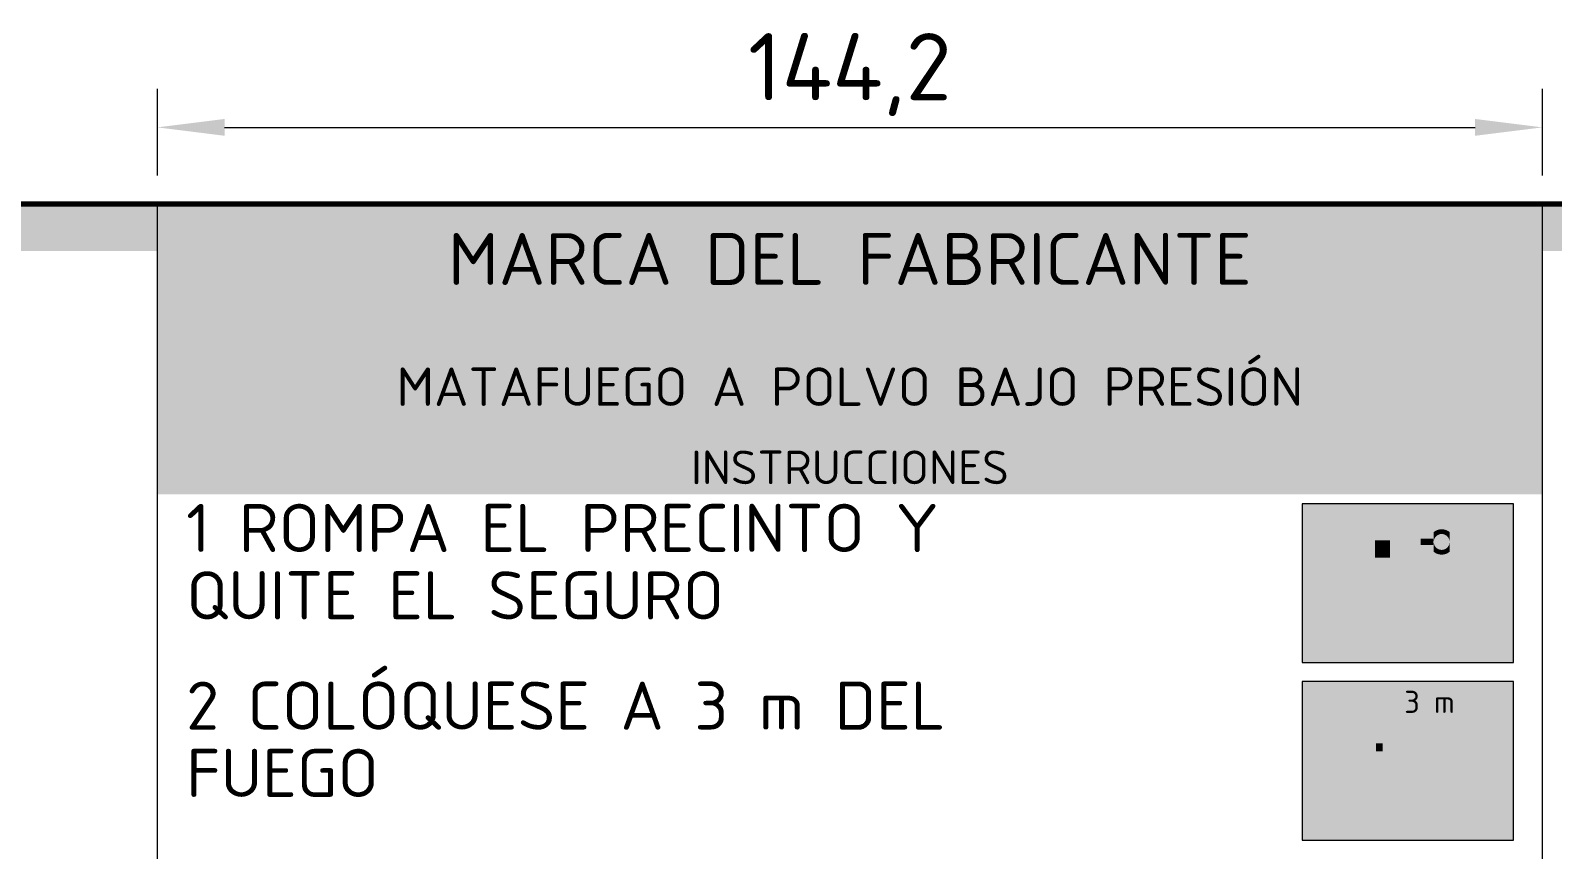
# Model space of a CAD drawing. Header units: millimetres. Extents: x 0 to 2382, y 0 to 420.
# Drawn here: x 1919.3 to 1998.6, y 301 to 343.7 of the extents above; entities that cross this region are included whole.
import ezdxf
from ezdxf.enums import TextEntityAlignment as Align

# ---------------------------------------------------------------- set-up
doc = ezdxf.new("R2010")
doc.units = ezdxf.units.MM
for name, color, linetype, lineweight in [('01-VISIBLE', 7, 'CONTINUOUS', 70), ('04-COTA', 3, 'CONTINUOUS', 18), ('08-FINA', 5, 'CONTINUOUS', 18), ('13-GRAFICA', 30, 'CONTINUOUS', 18)]:
    doc.layers.add(name, color=color, linetype=linetype, lineweight=lineweight)
doc.styles.add('ISO3098', font='isocpeur.ttf')
doc.dimstyles.new('FLAMA-IRAM', dxfattribs={"dimtxt": 3.5, "dimasz": 3.5, "dimexe": 2, "dimexo": 1.5, "dimgap": 1, "dimtad": 1, "dimdec": 1, "dimtxsty": 'ISO3098', "dimblk": 'IRAM_FLECHA', "dimblk1": 'IRAM_FLECHA', "dimblk2": 'IRAM_FLECHA', "dimcen": 2.5, "dimclrd": 256, "dimclre": 256, "dimclrt": 256, "dimazin": 3, "dimtfac": 1, "dimtmove": 0, "dimatfit": 3, "dimlwd": 18, "dimlwe": 18})

# ---------------------------------------------------------------- blocks, each defined once
blk = doc.blocks.new('IRAM_FLECHA')
blk.add_solid([(0, 0), (-1, 0.125), (-1, -0.125)])

msp = doc.modelspace()

# ---------------------------------------------------------------- hatches: boundary and pattern name
at = {"layer": '13-GRAFICA', "true_color": 0xc81e2d}
h = msp.add_hatch(color=7, dxfattribs=at)
h.dxf.hatch_style = 1
h.paths.add_polyline_path([(1925.95, 332.171), (1925.95, 334.606), (1889.9, 334.606), (1889.9, 332.171)])
h = msp.add_hatch(color=7, dxfattribs=at)
h.dxf.hatch_style = 1
h.paths.add_polyline_path([(1998.05, 322.306), (1998.05, 334.606), (1925.95, 334.606), (1925.95, 322.306)])
h = msp.add_hatch(color=7, dxfattribs=at)
h.dxf.hatch_style = 1
h.paths.add_polyline_path([(2034.1, 332.171), (2034.1, 334.606), (1998.05, 334.606), (1998.05, 332.171)])
at = {"layer": '13-GRAFICA', "true_color": 0xffd200}
h = msp.add_hatch(color=7, dxfattribs=at)
h.dxf.hatch_style = 1
h.paths.add_polyline_path([(1998.05, 319.501), (1998.05, 322.306), (1925.95, 322.306), (1925.95, 319.501)])
at = {"layer": '13-GRAFICA', "true_color": 0xffffff}
h = msp.add_hatch(color=7, dxfattribs=at)
h.dxf.hatch_style = 1
h.paths.add_polyline_path([(1996.55, 310.751), (1996.55, 319.001), (1985.55, 319.001), (1985.55, 310.751)])
at = {"layer": '13-GRAFICA', "true_color": 0x191919}
h = msp.add_hatch(color=7, dxfattribs=at)
h.dxf.hatch_style = 1
h.paths.add_polyline_path([(1991.641, 317.849), (1991.657, 317.85), (1991.673, 317.85), (1991.689, 317.848), (1991.704, 317.844), (1991.719, 317.839), (1991.733, 317.833), (1991.747, 317.825), (1991.76, 317.816), (1991.772, 317.805), (1991.783, 317.794), (1991.792, 317.781), (1991.801, 317.768), (1991.808, 317.754), (1991.813, 317.739), (1991.817, 317.724), (1991.82, 317.708), (1991.821, 317.692), (1991.821, 317.677), (1991.819, 317.661), (1991.815, 317.646), (1991.81, 317.631), (1991.804, 317.616), (1991.796, 317.602), (1991.787, 317.59), (1991.776, 317.578), (1991.765, 317.567), (1991.752, 317.557), (1991.739, 317.549), (1991.725, 317.542), (1991.71, 317.536), (1991.695, 317.532), (1989.635, 317.082), (1989.62, 317.079), (1989.604, 317.078), (1989.588, 317.078), (1989.573, 317.081), (1989.557, 317.084), (1989.542, 317.089), (1989.528, 317.096), (1989.514, 317.103), (1989.501, 317.113), (1989.49, 317.123), (1989.479, 317.134), (1989.469, 317.147), (1989.461, 317.16), (1989.454, 317.174), (1989.448, 317.189), (1989.444, 317.204), (1989.441, 317.22), (1989.44, 317.236), (1989.441, 317.252), (1989.443, 317.267), (1989.446, 317.283), (1989.451, 317.298), (1989.458, 317.312), (1989.466, 317.326), (1989.475, 317.339), (1989.485, 317.35), (1989.497, 317.361), (1989.509, 317.371), (1989.523, 317.379), (1989.537, 317.386), (1989.551, 317.392), (1989.567, 317.396), (1991.626, 317.846)])
at = {"layer": '13-GRAFICA', "true_color": 0xcba23e}
h = msp.add_hatch(color=7, dxfattribs=at)
h.dxf.hatch_style = 1
h.paths.add_polyline_path([(1989.344, 316.209), (1989.344, 317.11), (1990.116, 317.11), (1990.116, 316.209)])
at = {"layer": '13-GRAFICA', "true_color": 0xffd200}
h = msp.add_hatch(color=7, dxfattribs=at)
h.dxf.hatch_style = 1
h.paths.add_polyline_path([(1991.71, 316.856), (1991.71, 317.186), (1992.37, 317.186), (1992.37, 316.856)])
at = {"layer": '13-GRAFICA', "true_color": 0x191919}
h = msp.add_hatch(color=7, dxfattribs=at)
h.dxf.hatch_style = 1
h.paths.add_polyline_path([(1992.391, 316.511), (1992.343, 316.554), (1992.3, 316.602), (1992.261, 316.654), (1992.228, 316.71), (1992.2, 316.768), (1992.178, 316.829), (1992.162, 316.892), (1992.153, 316.956), (1992.15, 317.021), (1992.153, 317.086), (1992.162, 317.15), (1992.178, 317.213), (1992.2, 317.274), (1992.228, 317.332), (1992.261, 317.388), (1992.3, 317.44), (1992.343, 317.488), (1992.391, 317.531), (1992.397, 317.536), (1992.397, 317.021), (1992.397, 316.506)])
h = msp.add_hatch(color=7, dxfattribs=at)
h.dxf.hatch_style = 1
h.paths.add_polyline_path([(1992.443, 317.57), (1992.499, 317.603), (1992.557, 317.631), (1992.618, 317.653), (1992.681, 317.668), (1992.745, 317.678), (1992.81, 317.681), (1992.874, 317.678), (1992.939, 317.668), (1993.001, 317.653), (1993.062, 317.631), (1993.121, 317.603), (1993.176, 317.57), (1993.222, 317.536), (1993.222, 317.021), (1993.22, 317.061), (1993.214, 317.102), (1993.205, 317.141), (1993.191, 317.179), (1993.174, 317.216), (1993.153, 317.25), (1993.129, 317.283), (1993.101, 317.313), (1993.071, 317.34), (1993.039, 317.364), (1993.004, 317.385), (1992.968, 317.402), (1992.93, 317.416), (1992.89, 317.426), (1992.85, 317.432), (1992.81, 317.434), (1992.769, 317.432), (1992.729, 317.426), (1992.69, 317.416), (1992.652, 317.402), (1992.615, 317.385), (1992.581, 317.364), (1992.548, 317.34), (1992.518, 317.313), (1992.491, 317.283), (1992.467, 317.25), (1992.446, 317.216), (1992.429, 317.179), (1992.415, 317.141), (1992.405, 317.102), (1992.399, 317.061), (1992.397, 317.021), (1992.397, 317.536)])
h = msp.add_hatch(color=7, dxfattribs=at)
h.dxf.hatch_style = 1
h.paths.add_polyline_path([(1993.176, 316.472), (1993.121, 316.439), (1993.062, 316.411), (1993.001, 316.389), (1992.939, 316.374), (1992.874, 316.364), (1992.81, 316.361), (1992.745, 316.364), (1992.681, 316.374), (1992.618, 316.389), (1992.557, 316.411), (1992.499, 316.439), (1992.443, 316.472), (1992.397, 316.506), (1992.397, 317.021), (1992.399, 316.981), (1992.405, 316.941), (1992.415, 316.901), (1992.429, 316.863), (1992.446, 316.827), (1992.467, 316.792), (1992.491, 316.759), (1992.518, 316.729), (1992.548, 316.702), (1992.581, 316.678), (1992.615, 316.657), (1992.652, 316.64), (1992.69, 316.626), (1992.729, 316.616), (1992.769, 316.611), (1992.81, 316.609), (1992.85, 316.611), (1992.89, 316.616), (1992.93, 316.626), (1992.968, 316.64), (1993.004, 316.657), (1993.039, 316.678), (1993.071, 316.702), (1993.101, 316.729), (1993.129, 316.759), (1993.153, 316.792), (1993.174, 316.827), (1993.191, 316.863), (1993.205, 316.901), (1993.214, 316.941), (1993.22, 316.981), (1993.222, 317.021), (1993.222, 316.506)])
h = msp.add_hatch(color=7, dxfattribs=at)
h.dxf.hatch_style = 1
h.paths.add_polyline_path([(1993.441, 316.829), (1993.42, 316.768), (1993.392, 316.71), (1993.359, 316.654), (1993.32, 316.602), (1993.276, 316.554), (1993.228, 316.511), (1993.222, 316.506), (1993.222, 317.021), (1993.222, 317.536), (1993.228, 317.531), (1993.276, 317.488), (1993.32, 317.44), (1993.359, 317.388), (1993.392, 317.332), (1993.42, 317.274), (1993.441, 317.213), (1993.457, 317.15), (1993.467, 317.086), (1993.47, 317.021), (1993.467, 316.956), (1993.457, 316.892)])
at = {"layer": '13-GRAFICA', "true_color": 0xc81e2d}
h = msp.add_hatch(color=7, dxfattribs=at)
h.dxf.hatch_style = 1
h.paths.add_polyline_path([(1993.676, 316.877), (1993.662, 316.879), (1993.648, 316.883), (1993.635, 316.888), (1993.622, 316.894), (1993.61, 316.901), (1993.598, 316.909), (1993.588, 316.919), (1993.578, 316.929), (1993.57, 316.941), (1993.562, 316.953), (1993.556, 316.966), (1993.552, 316.979), (1993.548, 316.993), (1993.546, 317.007), (1993.545, 317.021), (1993.546, 317.035), (1993.548, 317.049), (1993.552, 317.063), (1993.556, 317.076), (1993.562, 317.089), (1993.57, 317.101), (1993.578, 317.113), (1993.588, 317.123), (1993.598, 317.133), (1993.61, 317.141), (1993.622, 317.148), (1993.635, 317.154), (1993.648, 317.159), (1993.662, 317.163), (1993.676, 317.165), (1993.69, 317.165), (1995.23, 317.165), (1995.23, 317.434), (1995.89, 317.021), (1995.23, 316.609), (1995.23, 316.877), (1993.69, 316.877)])
at = {"layer": '13-GRAFICA', "true_color": 0xb21820}
h = msp.add_hatch(color=7, dxfattribs=at)
h.dxf.hatch_style = 1
h.paths.add_polyline_path([(1988.636, 311.576), (1988.636, 315.566), (1988.641, 315.641), (1988.657, 315.715), (1988.683, 315.788), (1988.719, 315.859), (1988.765, 315.927), (1988.82, 315.991), (1988.884, 316.052), (1988.956, 316.107), (1989.036, 316.158), (1989.122, 316.202), (1989.214, 316.241), (1989.311, 316.273), (1989.412, 316.299), (1989.516, 316.317), (1989.623, 316.328), (1989.73, 316.332), (1989.837, 316.328), (1989.943, 316.317), (1990.047, 316.299), (1990.148, 316.273), (1990.245, 316.241), (1990.338, 316.202), (1990.424, 316.158), (1990.503, 316.107), (1990.575, 316.052), (1990.639, 315.991), (1990.695, 315.927), (1990.74, 315.859), (1990.777, 315.788), (1990.803, 315.715), (1990.818, 315.641), (1990.824, 315.566), (1990.824, 311.576)])
at = {"layer": '13-GRAFICA', "true_color": 0x191919}
h = msp.add_hatch(color=7, dxfattribs=at)
h.dxf.hatch_style = 1
h.paths.add_polyline_path([(1991.34, 316.485), (1991.354, 316.477), (1991.368, 316.469), (1991.381, 316.459), (1991.392, 316.447), (1991.403, 316.435), (1991.412, 316.422), (1991.419, 316.407), (1991.425, 316.393), (1991.43, 316.377), (1991.433, 316.361), (1991.435, 316.345), (1991.564, 313.514), (1991.564, 313.498), (1991.562, 313.482), (1991.559, 313.467), (1991.554, 313.452), (1991.548, 313.437), (1991.541, 313.423), (1991.532, 313.41), (1991.522, 313.398), (1991.51, 313.387), (1991.498, 313.377), (1991.485, 313.368), (1991.471, 313.361), (1991.457, 313.355), (1991.441, 313.35), (1991.426, 313.347), (1991.41, 313.346), (1991.394, 313.346), (1991.379, 313.348), (1991.363, 313.351), (1991.348, 313.355), (1991.334, 313.361), (1991.32, 313.369), (1991.307, 313.378), (1991.294, 313.388), (1991.283, 313.399), (1991.273, 313.411), (1991.265, 313.424), (1991.257, 313.438), (1991.251, 313.453), (1991.247, 313.468), (1991.244, 313.484), (1991.242, 313.499), (1991.118, 316.22), (1990.065, 316.571), (1990.05, 316.577), (1990.036, 316.584), (1990.023, 316.593), (1990.01, 316.603), (1989.999, 316.613), (1989.989, 316.625), (1989.98, 316.638), (1989.972, 316.652), (1989.966, 316.667), (1989.961, 316.682), (1989.957, 316.697), (1989.955, 316.713), (1989.955, 316.728), (1989.956, 316.744), (1989.959, 316.76), (1989.963, 316.775), (1989.969, 316.79), (1989.976, 316.804), (1989.985, 316.817), (1989.994, 316.829), (1990.005, 316.841), (1990.017, 316.851), (1990.03, 316.86), (1990.044, 316.868), (1990.058, 316.874), (1990.073, 316.879), (1990.089, 316.883), (1990.104, 316.885), (1990.12, 316.885), (1990.136, 316.884), (1990.152, 316.881), (1990.167, 316.877), (1991.325, 316.491)])
at = {"layer": '13-GRAFICA', "true_color": 0xffffff}
h = msp.add_hatch(color=7, dxfattribs=at)
h.dxf.hatch_style = 1
h.paths.add_polyline_path([(1996.55, 301.501), (1996.55, 309.751), (1985.55, 309.751), (1985.55, 301.501)])
at = {"layer": '13-GRAFICA', "true_color": 0x191919}
h = msp.add_hatch(color=7, dxfattribs=at)
h.dxf.hatch_style = 1
h.paths.add_polyline_path([(1988.054, 302.346), (1988.055, 302.321), (1988.053, 302.296), (1988.049, 302.271), (1988.042, 302.247), (1988.034, 302.223), (1988.022, 302.2), (1988.009, 302.179), (1987.993, 302.159), (1987.976, 302.141), (1987.957, 302.124), (1987.937, 302.109), (1987.915, 302.097), (1987.892, 302.086), (1987.868, 302.078), (1987.843, 302.073), (1987.818, 302.069), (1987.793, 302.069), (1987.768, 302.07), (1987.743, 302.075), (1987.718, 302.081), (1987.695, 302.09), (1987.672, 302.101), (1987.651, 302.115), (1987.631, 302.13), (1987.612, 302.148), (1987.596, 302.167), (1987.581, 302.187), (1987.568, 302.209), (1987.558, 302.232), (1987.55, 302.256), (1986.994, 304.224), (1986.569, 302.271), (1986.563, 302.247), (1986.554, 302.223), (1986.542, 302.201), (1986.529, 302.179), (1986.514, 302.159), (1986.496, 302.141), (1986.477, 302.124), (1986.457, 302.11), (1986.435, 302.097), (1986.412, 302.087), (1986.388, 302.078), (1986.363, 302.073), (1986.338, 302.069), (1986.313, 302.069), (1986.288, 302.07), (1986.263, 302.075), (1986.239, 302.081), (1986.215, 302.09), (1986.192, 302.101), (1986.171, 302.115), (1986.151, 302.13), (1986.132, 302.147), (1986.116, 302.166), (1986.101, 302.187), (1986.088, 302.209), (1986.078, 302.232), (1986.07, 302.256), (1986.064, 302.28), (1986.061, 302.305), (1986.06, 302.331), (1986.062, 302.356), (1986.066, 302.381), (1986.658, 305.104), (1986.656, 305.107), (1986.64, 305.138), (1986.627, 305.17), (1986.617, 305.203), (1986.61, 305.238), (1986.607, 305.272), (1986.608, 305.307), (1986.736, 307.495), (1986.74, 307.529), (1986.747, 307.563), (1986.758, 307.597), (1986.771, 307.628), (1986.788, 307.659), (1986.808, 307.688), (1986.83, 307.714), (1986.855, 307.739), (1986.882, 307.76), (1986.911, 307.779), (1986.942, 307.795), (1986.943, 307.796), (1986.919, 307.818), (1986.885, 307.855), (1986.855, 307.896), (1986.829, 307.939), (1986.807, 307.985), (1986.79, 308.032), (1986.778, 308.081), (1986.771, 308.131), (1986.768, 308.182), (1986.771, 308.232), (1986.778, 308.282), (1986.79, 308.331), (1986.807, 308.379), (1986.829, 308.425), (1986.855, 308.468), (1986.885, 308.508), (1986.919, 308.546), (1986.956, 308.58), (1986.997, 308.61), (1987.04, 308.636), (1987.086, 308.658), (1987.133, 308.675), (1987.182, 308.687), (1987.232, 308.694), (1987.283, 308.697), (1987.333, 308.694), (1987.383, 308.687), (1987.432, 308.675), (1987.48, 308.658), (1987.526, 308.636), (1987.569, 308.61), (1987.609, 308.58), (1987.647, 308.546), (1987.681, 308.508), (1987.711, 308.468), (1987.737, 308.425), (1987.758, 308.379), (1987.775, 308.331), (1987.788, 308.282), (1987.795, 308.232), (1987.798, 308.182), (1987.795, 308.131), (1987.788, 308.081), (1987.775, 308.032), (1987.758, 307.985), (1987.737, 307.939), (1987.711, 307.896), (1987.681, 307.855), (1987.647, 307.818), (1987.609, 307.784), (1987.569, 307.754), (1987.526, 307.728), (1987.48, 307.706), (1987.432, 307.689), (1987.383, 307.677), (1987.38, 307.676), (1987.395, 307.653), (1987.411, 307.622), (1987.424, 307.59), (1987.434, 307.557), (1987.44, 307.523), (1987.443, 307.488), (1987.443, 307.453), (1987.415, 306.968), (1988.015, 306.137), (1988.8, 306.249), (1988.819, 306.251), (1988.838, 306.251), (1988.857, 306.249), (1988.875, 306.245), (1988.893, 306.24), (1988.911, 306.232), (1988.927, 306.223), (1988.943, 306.213), (1988.958, 306.201), (1988.971, 306.187), (1988.983, 306.173), (1988.993, 306.157), (1989.002, 306.14), (1989.009, 306.122), (1989.015, 306.104), (1989.018, 306.086), (1989.02, 306.067), (1989.02, 306.048), (1989.018, 306.029), (1989.014, 306.01), (1989.009, 305.992), (1989.001, 305.975), (1988.992, 305.958), (1988.982, 305.943), (1988.97, 305.928), (1988.956, 305.915), (1988.941, 305.903), (1988.926, 305.892), (1988.909, 305.883), (1988.891, 305.876), (1988.873, 305.871), (1988.855, 305.867), (1987.954, 305.739), (1987.935, 305.737), (1987.916, 305.737), (1987.897, 305.739), (1987.878, 305.743), (1987.86, 305.748), (1987.842, 305.756), (1987.825, 305.765), (1987.81, 305.776), (1987.795, 305.788), (1987.782, 305.802), (1987.77, 305.817), (1987.379, 306.358), (1987.314, 305.265), (1987.311, 305.231), (1987.304, 305.197), (1987.293, 305.164), (1987.28, 305.132), (1987.275, 305.123), (1988.045, 302.396), (1988.051, 302.371)])
h = msp.add_hatch(color=7, dxfattribs=at)
h.dxf.hatch_style = 1
h.paths.add_polyline_path([(1990.06, 307.524), (1994.295, 307.524), (1994.295, 307.689), (1994.625, 307.524), (1994.79, 307.524), (1994.798, 307.523), (1994.806, 307.522), (1994.814, 307.52), (1994.821, 307.517), (1994.829, 307.514), (1994.836, 307.51), (1994.842, 307.505), (1994.848, 307.499), (1994.854, 307.493), (1994.858, 307.487), (1994.863, 307.48), (1994.866, 307.473), (1994.869, 307.465), (1994.871, 307.457), (1994.872, 307.449), (1994.872, 307.441), (1994.872, 307.433), (1994.871, 307.425), (1994.869, 307.417), (1994.866, 307.409), (1994.863, 307.402), (1994.858, 307.395), (1994.854, 307.389), (1994.848, 307.383), (1994.842, 307.377), (1994.836, 307.372), (1994.829, 307.368), (1994.821, 307.365), (1994.814, 307.362), (1994.806, 307.36), (1994.798, 307.359), (1994.79, 307.359), (1994.625, 307.359), (1994.295, 307.194), (1994.295, 307.359), (1990.06, 307.359), (1990.06, 307.194), (1989.73, 307.359), (1989.565, 307.359), (1989.557, 307.359), (1989.549, 307.36), (1989.541, 307.362), (1989.533, 307.365), (1989.526, 307.368), (1989.519, 307.372), (1989.512, 307.377), (1989.506, 307.383), (1989.501, 307.389), (1989.496, 307.395), (1989.492, 307.402), (1989.489, 307.409), (1989.486, 307.417), (1989.484, 307.425), (1989.483, 307.433), (1989.482, 307.441), (1989.483, 307.449), (1989.484, 307.457), (1989.486, 307.465), (1989.489, 307.473), (1989.492, 307.48), (1989.496, 307.487), (1989.501, 307.493), (1989.506, 307.499), (1989.512, 307.505), (1989.519, 307.51), (1989.526, 307.514), (1989.533, 307.517), (1989.541, 307.52), (1989.549, 307.522), (1989.557, 307.523), (1989.565, 307.524), (1989.73, 307.524), (1990.06, 307.689)])
h = msp.add_hatch(color=7, dxfattribs=at)
h.dxf.hatch_style = 1
h.paths.add_polyline_path([(1990.447, 306.871), (1990.454, 306.872), (1990.462, 306.872), (1990.469, 306.871), (1990.476, 306.869), (1990.483, 306.867), (1990.49, 306.864), (1990.496, 306.86), (1990.502, 306.856), (1990.507, 306.851), (1990.512, 306.846), (1990.517, 306.84), (1990.521, 306.834), (1990.524, 306.827), (1990.526, 306.82), (1990.528, 306.813), (1990.53, 306.806), (1990.53, 306.799), (1990.53, 306.792), (1990.529, 306.784), (1990.527, 306.777), (1990.525, 306.77), (1990.522, 306.764), (1990.518, 306.757), (1990.514, 306.752), (1990.509, 306.746), (1990.504, 306.741), (1990.498, 306.737), (1990.492, 306.733), (1990.485, 306.73), (1990.479, 306.727), (1990.472, 306.725), (1989.521, 306.517), (1989.514, 306.516), (1989.507, 306.515), (1989.5, 306.516), (1989.492, 306.517), (1989.485, 306.518), (1989.478, 306.521), (1989.472, 306.524), (1989.465, 306.527), (1989.459, 306.531), (1989.454, 306.536), (1989.449, 306.541), (1989.444, 306.547), (1989.441, 306.553), (1989.437, 306.56), (1989.435, 306.567), (1989.433, 306.574), (1989.432, 306.581), (1989.431, 306.588), (1989.431, 306.596), (1989.432, 306.603), (1989.434, 306.61), (1989.436, 306.617), (1989.439, 306.623), (1989.443, 306.63), (1989.447, 306.636), (1989.452, 306.641), (1989.457, 306.646), (1989.463, 306.651), (1989.469, 306.654), (1989.476, 306.658), (1989.482, 306.66), (1989.49, 306.662), (1990.44, 306.87)])
at = {"layer": '13-GRAFICA', "true_color": 0xb21820}
h = msp.add_hatch(color=7, dxfattribs=at)
h.dxf.hatch_style = 1
h.paths.add_polyline_path([(1989.06, 303.976), (1989.06, 305.817), (1989.062, 305.852), (1989.07, 305.886), (1989.082, 305.92), (1989.098, 305.953), (1989.119, 305.984), (1989.145, 306.014), (1989.174, 306.042), (1989.208, 306.067), (1989.244, 306.091), (1989.284, 306.111), (1989.327, 306.129), (1989.372, 306.144), (1989.418, 306.156), (1989.466, 306.164), (1989.515, 306.169), (1989.565, 306.171), (1989.614, 306.169), (1989.663, 306.164), (1989.711, 306.156), (1989.758, 306.144), (1989.803, 306.129), (1989.845, 306.111), (1989.885, 306.091), (1989.922, 306.067), (1989.955, 306.042), (1989.985, 306.014), (1990.01, 305.984), (1990.031, 305.953), (1990.048, 305.92), (1990.06, 305.886), (1990.067, 305.852), (1990.07, 305.817), (1990.07, 303.976)])
at = {"layer": '13-GRAFICA', "true_color": 0xcba23e}
h = msp.add_hatch(color=7, dxfattribs=at)
h.dxf.hatch_style = 1
h.paths.add_polyline_path([(1989.387, 306.114), (1989.387, 306.53), (1989.743, 306.53), (1989.743, 306.114)])
at = {"layer": '13-GRAFICA', "true_color": 0x191919}
h = msp.add_hatch(color=7, dxfattribs=at)
h.dxf.hatch_style = 1
h.paths.add_polyline_path([(1990.308, 306.242), (1990.315, 306.238), (1990.321, 306.234), (1990.327, 306.23), (1990.332, 306.224), (1990.337, 306.219), (1990.341, 306.212), (1990.345, 306.206), (1990.347, 306.199), (1990.35, 306.192), (1990.351, 306.185), (1990.352, 306.177), (1990.411, 304.87), (1990.411, 304.863), (1990.41, 304.856), (1990.409, 304.849), (1990.407, 304.842), (1990.404, 304.835), (1990.401, 304.829), (1990.396, 304.823), (1990.392, 304.817), (1990.387, 304.812), (1990.381, 304.807), (1990.375, 304.803), (1990.368, 304.8), (1990.362, 304.797), (1990.355, 304.795), (1990.348, 304.794), (1990.34, 304.793), (1990.333, 304.793), (1990.326, 304.794), (1990.319, 304.795), (1990.312, 304.797), (1990.305, 304.8), (1990.299, 304.804), (1990.293, 304.808), (1990.287, 304.812), (1990.282, 304.817), (1990.277, 304.823), (1990.273, 304.829), (1990.27, 304.836), (1990.267, 304.842), (1990.265, 304.849), (1990.263, 304.856), (1990.263, 304.864), (1990.206, 306.12), (1989.719, 306.282), (1989.713, 306.284), (1989.706, 306.288), (1989.7, 306.291), (1989.694, 306.296), (1989.689, 306.301), (1989.684, 306.307), (1989.68, 306.313), (1989.677, 306.319), (1989.674, 306.326), (1989.671, 306.332), (1989.67, 306.34), (1989.669, 306.347), (1989.669, 306.354), (1989.669, 306.361), (1989.671, 306.369), (1989.673, 306.376), (1989.675, 306.382), (1989.678, 306.389), (1989.682, 306.395), (1989.687, 306.401), (1989.692, 306.406), (1989.697, 306.411), (1989.703, 306.415), (1989.71, 306.418), (1989.716, 306.421), (1989.723, 306.424), (1989.73, 306.425), (1989.738, 306.426), (1989.745, 306.426), (1989.752, 306.426), (1989.759, 306.424), (1989.766, 306.422), (1990.301, 306.244)])
at = {"layer": '13-GRAFICA', "true_color": 0xe63c14}
h = msp.add_hatch(color=7, dxfattribs=at)
h.dxf.hatch_style = 1
h.paths.add_polyline_path([(1993.74, 302.223), (1993.729, 302.224), (1993.719, 302.227), (1993.709, 302.231), (1993.7, 302.235), (1993.691, 302.241), (1993.682, 302.247), (1993.675, 302.255), (1993.668, 302.263), (1993.662, 302.272), (1993.657, 302.281), (1993.653, 302.291), (1993.375, 303.053), (1993.372, 303.063), (1993.37, 303.073), (1993.369, 303.084), (1993.369, 303.094), (1993.37, 303.105), (1993.373, 303.115), (1993.376, 303.125), (1993.38, 303.135), (1993.727, 303.828), (1993.732, 303.837), (1993.737, 303.845), (1993.744, 303.853), (1993.751, 303.86), (1993.759, 303.866), (1993.768, 303.872), (1993.777, 303.876), (1993.786, 303.88), (1993.796, 303.883), (1993.806, 303.884), (1993.816, 303.885), (1993.826, 303.885), (1993.836, 303.884), (1993.846, 303.882), (1993.856, 303.879), (1993.865, 303.875), (1993.874, 303.87), (1993.883, 303.864), (1993.89, 303.857), (1993.897, 303.85), (1993.904, 303.842), (1993.909, 303.834), (1994.023, 303.639), (1994.238, 304.5), (1994.241, 304.509), (1994.245, 304.519), (1994.25, 304.528), (1994.256, 304.536), (1994.262, 304.544), (1994.27, 304.552), (1994.278, 304.558), (1994.286, 304.564), (1994.295, 304.569), (1994.305, 304.572), (1994.315, 304.575), (1994.325, 304.577), (1994.335, 304.578), (1994.345, 304.578), (1994.355, 304.577), (1994.365, 304.575), (1994.375, 304.572), (1994.385, 304.568), (1994.394, 304.563), (1994.402, 304.557), (1994.41, 304.551), (1994.417, 304.543), (1994.424, 304.535), (1994.715, 304.131), (1994.894, 305.802), (1994.896, 305.812), (1994.899, 305.822), (1994.902, 305.832), (1994.907, 305.841), (1994.912, 305.85), (1994.919, 305.858), (1994.926, 305.866), (1994.933, 305.873), (1994.942, 305.879), (1994.951, 305.884), (1994.96, 305.888), (1994.97, 305.891), (1994.98, 305.894), (1994.991, 305.895), (1995.001, 305.895), (1995.011, 305.894), (1995.022, 305.892), (1995.032, 305.889), (1995.041, 305.885), (1995.05, 305.881), (1995.059, 305.875), (1995.067, 305.868), (1995.075, 305.861), (1995.081, 305.853), (1995.087, 305.844), (1995.092, 305.835), (1995.096, 305.826), (1995.099, 305.816), (1995.42, 304.502), (1995.602, 304.805), (1995.607, 304.814), (1995.614, 304.821), (1995.621, 304.829), (1995.629, 304.835), (1995.637, 304.841), (1995.646, 304.846), (1995.656, 304.849), (1995.665, 304.852), (1995.675, 304.854), (1995.686, 304.855), (1995.696, 304.855), (1995.706, 304.854), (1995.716, 304.852), (1995.726, 304.849), (1995.735, 304.846), (1995.744, 304.841), (1995.753, 304.835), (1995.761, 304.829), (1995.768, 304.821), (1995.774, 304.813), (1995.78, 304.805), (1995.785, 304.796), (1995.789, 304.787), (1995.792, 304.777), (1996.138, 303.391), (1996.14, 303.382), (1996.141, 303.373), (1996.141, 303.363), (1996.141, 303.354), (1996.139, 303.345), (1995.931, 302.306), (1995.929, 302.296), (1995.925, 302.286), (1995.921, 302.277), (1995.916, 302.268), (1995.91, 302.26), (1995.903, 302.253), (1995.895, 302.246), (1995.887, 302.24), (1995.878, 302.234), (1995.869, 302.23), (1995.859, 302.227), (1995.85, 302.224), (1995.839, 302.223), (1995.829, 302.222), (1993.75, 302.222)])
at = {"layer": '13-GRAFICA', "true_color": 0xffbe00}
h = msp.add_hatch(color=7, dxfattribs=at)
h.dxf.hatch_style = 1
h.paths.add_polyline_path([(1994.212, 302.264), (1994.206, 302.265), (1994.201, 302.267), (1994.195, 302.269), (1994.19, 302.272), (1994.185, 302.275), (1994.181, 302.279), (1994.176, 302.283), (1994.173, 302.288), (1994.169, 302.293), (1994.167, 302.299), (1994.164, 302.305), (1994.012, 302.762), (1994.01, 302.768), (1994.009, 302.774), (1994.008, 302.781), (1994.009, 302.787), (1994.009, 302.793), (1994.01, 302.8), (1994.012, 302.806), (1994.014, 302.811), (1994.205, 303.227), (1994.208, 303.232), (1994.211, 303.237), (1994.215, 303.242), (1994.219, 303.246), (1994.223, 303.25), (1994.228, 303.253), (1994.233, 303.256), (1994.238, 303.258), (1994.243, 303.26), (1994.249, 303.261), (1994.254, 303.262), (1994.26, 303.261), (1994.265, 303.261), (1994.271, 303.259), (1994.276, 303.258), (1994.281, 303.255), (1994.286, 303.252), (1994.291, 303.249), (1994.295, 303.245), (1994.299, 303.241), (1994.303, 303.236), (1994.306, 303.231), (1994.368, 303.114), (1994.487, 303.63), (1994.488, 303.636), (1994.49, 303.642), (1994.493, 303.647), (1994.496, 303.652), (1994.5, 303.657), (1994.504, 303.661), (1994.508, 303.665), (1994.513, 303.669), (1994.518, 303.672), (1994.523, 303.674), (1994.528, 303.676), (1994.534, 303.677), (1994.54, 303.677), (1994.545, 303.677), (1994.551, 303.677), (1994.556, 303.675), (1994.562, 303.674), (1994.567, 303.671), (1994.572, 303.668), (1994.577, 303.665), (1994.581, 303.661), (1994.585, 303.656), (1994.588, 303.652), (1994.749, 303.409), (1994.847, 304.412), (1994.848, 304.418), (1994.85, 304.424), (1994.852, 304.43), (1994.854, 304.435), (1994.857, 304.441), (1994.861, 304.446), (1994.865, 304.45), (1994.869, 304.454), (1994.873, 304.458), (1994.878, 304.461), (1994.884, 304.463), (1994.889, 304.465), (1994.895, 304.467), (1994.9, 304.467), (1994.906, 304.467), (1994.912, 304.467), (1994.917, 304.466), (1994.923, 304.464), (1994.928, 304.462), (1994.933, 304.459), (1994.938, 304.455), (1994.942, 304.451), (1994.946, 304.447), (1994.95, 304.442), (1994.953, 304.437), (1994.956, 304.432), (1994.958, 304.426), (1994.96, 304.42), (1995.136, 303.632), (1995.236, 303.813), (1995.239, 303.819), (1995.243, 303.823), (1995.247, 303.828), (1995.251, 303.831), (1995.256, 303.835), (1995.261, 303.838), (1995.266, 303.84), (1995.271, 303.842), (1995.277, 303.843), (1995.282, 303.844), (1995.288, 303.844), (1995.294, 303.843), (1995.299, 303.842), (1995.305, 303.84), (1995.31, 303.838), (1995.315, 303.835), (1995.319, 303.831), (1995.324, 303.828), (1995.328, 303.823), (1995.331, 303.818), (1995.334, 303.813), (1995.337, 303.808), (1995.339, 303.802), (1995.341, 303.796), (1995.531, 302.965), (1995.532, 302.959), (1995.533, 302.954), (1995.533, 302.948), (1995.533, 302.943), (1995.532, 302.938), (1995.418, 302.314), (1995.416, 302.308), (1995.414, 302.302), (1995.412, 302.297), (1995.409, 302.291), (1995.406, 302.286), (1995.402, 302.282), (1995.398, 302.278), (1995.393, 302.274), (1995.388, 302.271), (1995.383, 302.268), (1995.378, 302.266), (1995.373, 302.265), (1995.367, 302.264), (1995.362, 302.264), (1994.218, 302.264)])

# ---------------------------------------------------------------- linework, layer by layer
at = {"layer": '01-VISIBLE'}
msp.add_lwpolyline([(1889.9, 262.394), (2034.1, 262.394), (2034.1, 334.606), (1889.9, 334.606)], close=True, dxfattribs=at)
at = {"layer": '08-FINA'}
for p, q in [((1925.95, 264.904), (1925.95, 334.606)), ((1998.05, 264.904), (1998.05, 334.606))]:
    msp.add_line(p, q, dxfattribs=at)
for points in [[(1996.55, 310.751), (1996.55, 319.001), (1985.55, 319.001), (1985.55, 310.751)], [(1996.55, 301.501), (1996.55, 309.751), (1985.55, 309.751), (1985.55, 301.501)]]:
    msp.add_lwpolyline(points, close=True, dxfattribs=at)

# ---------------------------------------------------------------- texts
at = {"layer": '13-GRAFICA', "true_color": 0xffffff, "style": 'ISO3098'}
for s, height, p in [('MARCA DEL FABRICANTE', 2.7, (1962, 333.106)), ('MATAFUEGO A POLVO BAJO PRESIÓN', 2, (1962, 326.106))]:
    msp.add_text(s, height=height, dxfattribs=at).set_placement(p, align=Align.TOP_CENTER)
at = {"layer": '13-GRAFICA', "true_color": 0x191919, "style": 'ISO3098'}
msp.add_text('INSTRUCCIONES', height=1.75306, dxfattribs=at).set_placement((1962, 320.904), align=Align.MIDDLE_CENTER)
at = {"layer": '13-GRAFICA', "true_color": 0xc81e2d, "style": 'ISO3098'}
for s, p in [('1', (1927.45, 319.001)), ('2', (1927.45, 309.751))]:
    msp.add_text(s, height=2.504, dxfattribs=at).set_placement(p, align=Align.TOP_LEFT)
at = {"layer": '13-GRAFICA', "true_color": 0x191919, "style": 'ISO3098'}
for s, height, p in [('ROMPA EL PRECINTO Y', 2.50437, (1930.193, 319.001)), ('QUITE EL SEGURO', 2.50437, (1927.45, 315.495)), ('COLÓQUESE A 3\xa0m DEL', 2.50437, (1930.633, 309.751)), ('FUEGO', 2.5044, (1927.45, 306.245))]:
    msp.add_text(s, height=height, dxfattribs=at).set_placement(p, align=Align.TOP_LEFT)
at = {"layer": '13-GRAFICA', "style": 'ISO3098'}
msp.add_text('3 m', height=1.155, dxfattribs=at).set_placement((1992.177, 307.771), align=Align.BOTTOM_CENTER)

# ---------------------------------------------------------------- dimensions: what is measured, and where the dimension line sits
at = {"layer": '04-COTA'}
msp.add_linear_dim(base=(1925.95, 338.606), p1=(1925.95, 334.606), p2=(1998.05, 334.606), dimstyle='FLAMA-IRAM', override={"dimlfac": 2}, dxfattribs=at).render()

doc.saveas('drawing.dxf')
